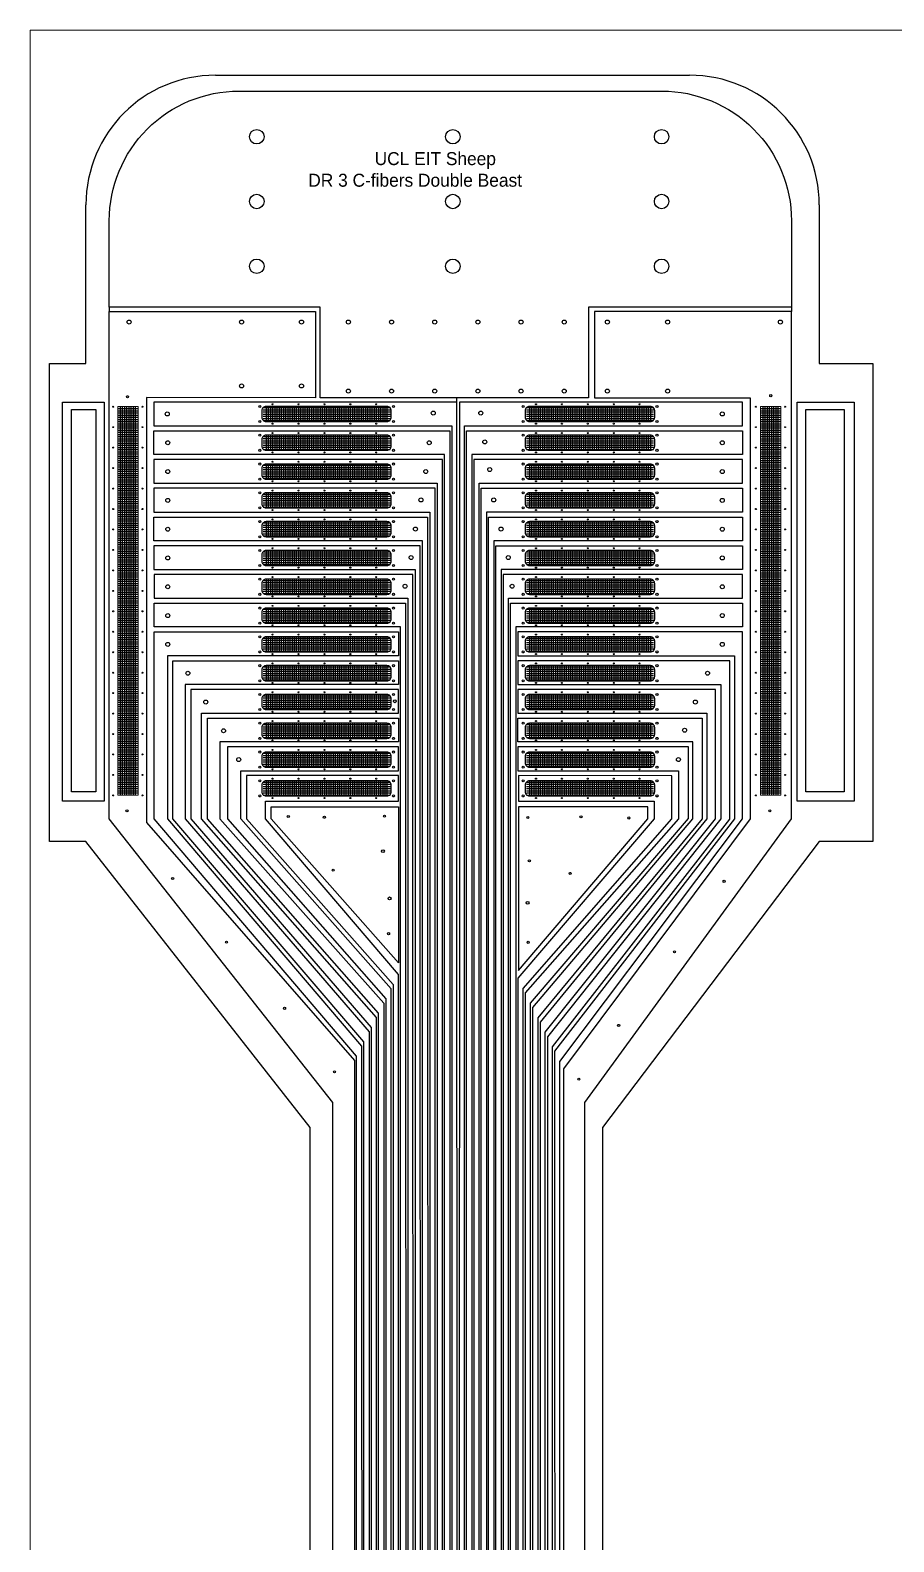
# Model space of a CAD drawing. Header units: millimetres. Extents: x 43.4 to 83.4, y 94.1 to 164.1.
# Drawn here: x 43.42 to 63.42, y 129.07 to 164.07 of the extents above; entities that cross this region are included whole.
import ezdxf

# ---------------------------------------------------------------- set-up
doc = ezdxf.new("R2010")
doc.units = ezdxf.units.MM
for name, color, linetype in [('Foil', 5, 'Continuous'), ('Opening', 1, 'Continuous'), ('Outline', 3, 'Continuous'), ('Pattern', 40, 'Continuous')]:
    doc.layers.add(name, color=color, linetype=linetype)

# ---------------------------------------------------------------- blocks, each defined once
blk = doc.blocks.new('*U27')
at = {"layer": 'Pattern'}
blk.add_line((0, 0.175), (0, -0.175), dxfattribs=at)
blk = doc.blocks.new('*U29')
at = {"layer": 'Pattern', "color": 0, "linetype": 'ByBlock', "lineweight": -2, "transparency": 16777216}
for p in [(0, 0), (0.05, 0), (0.1, 0), (0.15, 0), (0.2, 0), (0.25, 0), (0.3, 0), (0.35, 0), (0.4, 0), (0.45, 0), (0.5, 0), (0.55, 0), (0.6, 0), (0.65, 0), (0.7, 0), (0.75, 0), (0.8, 0), (0.85, 0), (0.9, 0), (0.95, 0), (1, 0), (1.05, 0), (1.1, 0), (1.15, 0), (1.2, 0), (1.25, 0), (1.3, 0), (1.35, 0), (1.4, 0), (1.45, 0), (1.5, 0), (1.55, 0), (1.6, 0), (1.65, 0), (1.7, 0), (1.75, 0), (1.8, 0), (1.85, 0), (1.9, 0), (1.95, 0), (2, 0), (2.05, 0), (2.1, 0), (2.15, 0), (2.2, 0), (2.25, 0), (2.3, 0), (2.35, 0), (2.4, 0), (2.45, 0), (2.5, 0), (2.55, 0), (2.6, 0), (2.65, 0), (2.7, 0), (2.75, 0), (2.8, 0)]:
    blk.add_blockref('*U27', p, dxfattribs=at)
blk = doc.blocks.new('*U30')
at = {"layer": 'Pattern'}
blk.add_line((-1.471, 0), (1.471, 0), dxfattribs=at)
blk = doc.blocks.new('*U31')
at = {"layer": 'Pattern', "color": 0, "linetype": 'ByBlock', "lineweight": -2, "transparency": 16777216}
for p in [(0, 0), (0, -0.05), (0, -0.1), (0, -0.15), (0, -0.2), (0, -0.25), (0, -0.3)]:
    blk.add_blockref('*U30', p, dxfattribs=at)
blk = doc.blocks.new('*U25')
at = {"layer": 'Pattern'}
for name, p in [('*U31', (0, 0.146)), ('*U29', (-1.4, 0))]:
    blk.add_blockref(name, p, dxfattribs=at)
blk = doc.blocks.new('*U26')
at = {"layer": 'Pattern', "color": 0, "linetype": 'ByBlock', "lineweight": -2, "transparency": 16777216}
for p in [(0, 0), (6.1, 0), (0, -0.667), (6.1, -0.667), (0, -1.334), (6.1, -1.334), (0, -2.001), (6.1, -2.001), (0, -2.668), (6.1, -2.668), (0, -3.335), (6.1, -3.335), (0, -4.002), (6.1, -4.002), (0, -4.669), (6.1, -4.669), (0, -5.336), (6.1, -5.336), (0, -6.003), (6.1, -6.003), (0, -6.67), (6.1, -6.67), (0, -7.337), (6.1, -7.337), (0, -8.004), (6.1, -8.004), (0, -8.671), (6.1, -8.671)]:
    blk.add_blockref('*U25', p, dxfattribs=at)

msp = doc.modelspace()

# ---------------------------------------------------------------- linework, layer by layer
at = {"layer": 'Foil'}
for p, q in [((45.254, 157.662), (45.254, 157.562)), ((61.054, 157.662), (61.054, 157.562)), ((53.306, 155.462), (53.307, 155.562)), ((61.182, 155.461), (62.508, 155.461)), ((61.182, 146.218), (61.182, 155.461)), ((62.508, 155.461), (62.508, 146.218)), ((61.384, 155.29), (62.278, 155.29)), ((61.384, 146.436), (61.384, 155.29)), ((62.278, 155.29), (62.278, 146.436)), ((62.278, 146.436), (61.384, 146.436)), ((49, 145.812), (49, 146.092)), ((49, 146.092), (51.95, 146.092)), ((51.95, 146.092), (51.95, 142.476)), ((54.728, 146.092), (54.728, 142.301)), ((57.726, 146.092), (54.728, 146.092)), ((57.726, 145.812), (57.726, 146.092)), ((62.508, 146.218), (61.182, 146.218)), ((51.95, 142.476), (49, 145.812)), ((54.728, 142.301), (57.726, 145.812))]:
    msp.add_line(p, q, dxfattribs=at)
at = {"layer": 'Foil', "linetype": 'Continuous', "lineweight": 0}
msp.add_lwpolyline([(43.423, 94.072), (43.423, 164.072), (83.423, 164.072), (83.423, 94.072)], close=True, dxfattribs=at)
at = {"layer": 'Foil'}
msp.add_lwpolyline([(61.054, 159.662), (61.054, 157.662), (56.355, 157.662), (56.355, 155.562), (50.139, 155.562), (50.139, 157.662), (45.254, 157.662), (45.254, 159.662, -0.414214), (48.254, 162.662), (58.054, 162.662, -0.414214)], format="xyb", close=True, dxfattribs=at)
for points in [[(48.37, 107.749), (48.34, 107.75), (47.275, 107.75), (47.275, 111.677), (50.43, 120.919), (50.43, 139.24), (45.254, 145.812), (45.254, 157.562), (50.028, 157.562), (50.028, 155.562), (46.113, 155.569), (46.113, 145.726), (50.93, 140.218), (50.93, 120.919), (48.34, 111.677), (48.34, 107.75)], [(56.271, 120.919), (56.271, 139.24), (61.054, 145.812), (61.054, 157.562), (56.491, 157.562), (56.491, 155.562), (60.096, 155.562), (60.096, 145.812), (55.775, 140.02), (55.775, 120.919)], [(53.31, 120.919), (53.306, 155.462), (46.283, 155.462), (46.283, 154.912), (53.19, 154.912), (53.19, 120.919)], [(53.712, 107.75), (54.69, 107.75), (54.69, 111.677), (53.48, 118.919), (53.48, 120.919), (53.478, 154.912), (59.92, 154.912), (59.92, 155.462), (53.369, 155.462), (53.36, 120.919), (53.36, 118.919), (53.712, 111.677), (53.713, 95.75), (54.95, 95.75), (54.95, 111.677), (53.82, 118.919), (53.82, 120.919), (53.818, 153.581), (59.92, 153.581), (59.92, 154.131), (53.7, 154.131), (53.7, 120.919)], [(52.442, 105.712), (53.45, 105.712), (53.45, 111.677), (53.02, 118.919), (53.02, 120.919), (53.02, 154.246), (46.283, 154.246), (46.283, 154.796), (53.14, 154.796), (53.14, 120.919), (53.14, 118.919), (53.55, 111.677), (53.55, 101.75), (52.442, 101.75)], [(53.712, 105.712), (54.72, 105.712), (54.72, 111.677), (53.53, 118.919), (53.53, 120.919), (53.53, 154.796), (59.92, 154.796), (59.92, 154.246), (53.648, 154.246), (53.65, 120.919), (53.65, 118.919), (54.82, 111.677), (54.82, 101.75), (53.712, 101.75)], [(52.97, 120.919), (52.968, 154.131), (46.283, 154.131), (46.283, 153.581), (52.85, 153.581), (52.85, 120.919)], [(52.8, 120.919), (52.798, 153.465), (46.283, 153.465), (46.283, 152.915), (52.68, 152.915), (52.68, 120.919)], [(54.982, 99.712), (56.12, 99.712), (56.12, 111.677), (54.21, 118.919), (54.21, 152.135), (59.92, 152.135), (59.92, 151.585), (54.33, 151.585), (54.33, 118.919), (56.22, 111.677), (56.22, 95.75), (54.983, 95.75), (54.982, 111.677), (53.87, 118.919), (53.87, 153.465), (59.92, 153.465), (59.92, 152.915), (53.988, 152.915), (53.99, 120.919), (53.99, 118.919), (55.96, 111.677), (55.96, 107.75), (54.982, 107.75)], [(51.172, 105.712), (52.18, 105.712), (52.18, 111.677), (52.51, 118.919), (52.51, 120.919), (52.51, 152.25), (46.283, 152.25), (46.283, 152.8), (52.628, 152.8), (52.63, 120.919), (52.63, 118.919), (52.28, 111.677), (52.28, 101.75), (51.172, 101.75)], [(54.982, 105.712), (55.99, 105.712), (55.99, 111.677), (54.04, 118.919), (54.04, 152.8), (59.92, 152.8), (59.92, 152.25), (54.158, 152.25), (54.16, 120.919), (54.16, 118.919), (56.09, 111.677), (56.09, 101.75), (54.982, 101.75)], [(52.46, 120.919), (52.458, 152.135), (46.283, 152.135), (46.283, 151.585), (52.34, 151.585), (52.34, 120.919)], [(52.29, 120.919), (52.288, 151.469), (46.295, 151.469), (46.295, 150.919), (52.17, 150.919), (52.17, 118.919)], [(54.5, 120.919), (54.498, 150.919), (59.92, 150.919), (59.92, 151.469), (54.38, 151.469), (54.38, 118.919)], [(49.902, 105.712), (50.91, 105.712), (50.91, 111.677), (52, 118.919), (52, 150.254), (46.295, 150.254), (46.295, 150.804), (52.118, 150.804), (52.12, 120.919), (52.12, 118.919), (51.01, 111.677), (51.01, 101.75), (49.902, 101.75)], [(56.252, 105.712), (57.26, 105.712), (57.26, 111.677), (54.55, 118.919), (54.55, 150.804), (59.92, 150.804), (59.92, 150.254), (54.67, 150.254), (54.67, 118.919), (57.36, 111.677), (57.36, 101.75), (56.252, 101.75)], [(47.275, 101.75), (47.275, 105.712), (48.37, 105.712), (48.37, 111.677), (50.98, 120.919), (50.98, 140.315), (46.295, 145.812), (46.295, 150.139), (51.95, 150.139), (51.95, 149.589), (46.6, 149.589), (46.6, 145.812), (51.098, 140.547), (51.1, 120.919), (51.1, 120.519), (48.47, 111.677), (48.47, 101.75), (47.275, 101.75)], [(58.792, 101.75), (59.9, 101.75), (59.9, 111.677), (55.69, 120.919), (55.687, 140.196), (59.92, 145.812), (59.92, 150.139), (54.72, 150.139), (54.72, 149.589), (59.738, 149.589), (59.738, 145.812), (55.567, 140.434), (55.57, 120.919), (55.57, 120.519), (59.8, 111.677), (59.8, 105.712), (58.792, 105.712)], [(55.52, 120.919), (55.519, 140.53), (59.63, 145.807), (59.63, 149.468), (54.72, 149.473), (54.72, 148.923), (59.415, 148.923), (59.415, 145.812), (55.4, 140.766), (55.4, 120.919)], [(51.44, 119.719), (51.44, 141.213), (47.393, 145.812), (47.393, 148.258), (51.95, 148.258), (51.95, 148.808), (47.146, 148.808), (47.146, 145.812), (51.32, 140.979), (51.32, 120.119)], [(55.35, 120.919), (55.348, 140.869), (59.291, 145.812), (59.291, 148.808), (54.72, 148.808), (54.72, 148.258), (59.092, 148.258), (59.092, 145.812), (55.23, 141.105), (55.23, 120.919)], [(48.632, 105.712), (49.64, 105.712), (49.64, 111.677), (51.49, 119.719), (51.49, 141.311), (47.527, 145.812), (47.527, 148.142), (51.95, 148.142), (51.95, 147.592), (47.815, 147.592), (47.815, 145.812), (51.61, 141.545), (51.61, 119.319), (49.74, 111.677), (49.74, 101.75), (48.632, 101.75)], [(57.522, 105.712), (58.53, 105.712), (58.53, 111.677), (55.06, 119.319), (55.06, 120.919), (55.06, 141.442), (58.769, 145.812), (58.769, 147.592), (54.72, 147.592), (54.72, 148.142), (58.984, 148.142), (58.984, 145.812), (55.179, 141.206), (55.18, 120.919), (55.18, 119.719), (58.63, 111.677), (58.63, 101.75), (57.522, 101.75)], [(51.78, 119.119), (51.78, 141.877), (48.299, 145.813), (48.299, 146.927), (51.95, 146.927), (51.95, 147.477), (47.99, 147.477), (47.99, 145.811), (51.66, 141.643), (51.66, 119.319)], [(55.01, 120.919), (55.009, 141.544), (58.67, 145.817), (58.67, 147.482), (54.72, 147.477), (54.72, 146.927), (58.438, 146.927), (58.438, 145.812), (54.888, 141.784), (54.89, 120.919)], [(51.95, 118.919), (51.95, 142.209), (48.87, 145.812), (48.87, 146.218), (51.95, 146.218), (51.95, 146.812), (48.432, 146.812), (48.433, 145.813), (51.83, 141.975), (51.83, 119.119)], [(54.84, 120.919), (54.838, 141.883), (58.281, 145.81), (58.281, 146.81), (54.728, 146.812), (54.728, 146.218), (57.875, 146.218), (57.875, 145.812), (54.72, 142.119), (54.72, 118.919)]]:
    msp.add_lwpolyline(points, dxfattribs=at)
for points in [[(44.172, 155.462), (45.135, 155.462), (45.135, 146.218), (44.172, 146.218)], [(44.382, 155.29), (44.945, 155.29), (44.945, 146.436), (44.382, 146.436)], [(48.5, 99.712), (48.5, 111.677), (51.15, 120.519), (51.15, 140.647), (46.724, 145.812), (46.724, 149.473), (51.95, 149.473), (51.95, 148.923), (47.012, 148.923), (47.012, 145.812), (51.27, 140.881), (51.27, 120.119), (48.6, 111.677), (48.6, 95.75), (47.275, 95.75), (47.275, 99.712)]]:
    msp.add_lwpolyline(points, close=True, dxfattribs=at)
for centre, radius in [((48.67, 161.607), 0.168), ((53.211, 161.607), 0.168), ((58.047, 161.607), 0.168), ((48.67, 160.107), 0.168), ((53.211, 160.107), 0.168), ((58.047, 160.107), 0.168), ((48.67, 158.607), 0.168), ((53.211, 158.607), 0.168), ((58.047, 158.607), 0.168), ((45.714, 157.316), 0.0463), ((48.318, 157.316), 0.0463), ((49.706, 157.316), 0.0463), ((50.791, 157.316), 0.0463), ((51.791, 157.316), 0.0463), ((52.791, 157.316), 0.0463), ((53.791, 157.316), 0.0463), ((54.791, 157.316), 0.0463), ((55.791, 157.316), 0.0463), ((56.791, 157.316), 0.0463), ((58.185, 157.316), 0.0463), ((60.797, 157.316), 0.0463), ((48.318, 155.835), 0.0463), ((49.706, 155.835), 0.0463), ((50.791, 155.716), 0.0463), ((51.791, 155.716), 0.0463), ((52.791, 155.716), 0.0463), ((53.791, 155.716), 0.0463), ((54.791, 155.716), 0.0463), ((55.791, 155.716), 0.0463), ((56.791, 155.716), 0.0463), ((58.185, 155.716), 0.0463), ((45.676, 155.586), 0.0239), ((49.037, 155.412), 0.0114), ((49.637, 155.412), 0.0114), ((50.237, 155.412), 0.0114), ((50.837, 155.412), 0.0114), ((51.437, 155.412), 0.0114), ((55.137, 155.412), 0.0114), ((55.737, 155.412), 0.0114), ((56.337, 155.412), 0.0114), ((56.937, 155.412), 0.0114), ((57.537, 155.412), 0.0114), ((60.573, 155.61), 0.0239), ((45.346, 155.354), 0.0114), ((46.022, 155.354), 0.0114), ((46.598, 155.187), 0.0463), ((48.739, 155.362), 0.0239), ((51.839, 155.362), 0.0239), ((52.758, 155.207), 0.0463), ((53.858, 155.207), 0.0463), ((54.839, 155.362), 0.0239), ((57.939, 155.362), 0.0239), ((59.452, 155.187), 0.0463), ((60.23, 155.354), 0.0114), ((60.906, 155.354), 0.0114), ((45.346, 154.881), 0.0114), ((46.022, 154.881), 0.0114), ((48.739, 155.012), 0.0239), ((48.739, 154.695), 0.0239), ((49.037, 154.962), 0.0114), ((49.037, 154.745), 0.0114), ((49.637, 154.962), 0.0114), ((49.637, 154.745), 0.0114), ((50.237, 154.962), 0.0114), ((50.237, 154.745), 0.0114), ((50.837, 154.962), 0.0114), ((50.837, 154.745), 0.0114), ((51.437, 154.962), 0.0114), ((51.437, 154.745), 0.0114), ((51.839, 155.012), 0.0239), ((51.839, 154.695), 0.0239), ((54.839, 155.012), 0.0239), ((54.839, 154.695), 0.0239), ((55.137, 154.962), 0.0114), ((55.137, 154.745), 0.0114), ((55.737, 154.962), 0.0114), ((55.737, 154.745), 0.0114), ((56.337, 154.962), 0.0114), ((56.337, 154.745), 0.0114), ((56.937, 154.962), 0.0114), ((56.937, 154.745), 0.0114), ((57.537, 154.962), 0.0114), ((57.537, 154.745), 0.0114), ((57.939, 155.012), 0.0239), ((57.939, 154.695), 0.0239), ((60.23, 154.881), 0.0114), ((60.906, 154.881), 0.0114), ((45.346, 154.407), 0.0114), ((46.022, 154.407), 0.0114), ((46.609, 154.52), 0.0463), ((48.739, 154.345), 0.0239), ((51.839, 154.345), 0.0239), ((52.664, 154.52), 0.0463), ((53.951, 154.54), 0.0463), ((54.839, 154.345), 0.0239), ((57.939, 154.345), 0.0239), ((59.452, 154.52), 0.0463), ((60.23, 154.407), 0.0114), ((60.906, 154.407), 0.0114), ((48.739, 154.028), 0.0239), ((49.037, 154.295), 0.0114), ((49.037, 154.079), 0.0114), ((49.637, 154.295), 0.0114), ((49.637, 154.079), 0.0114), ((50.237, 154.295), 0.0114), ((50.237, 154.079), 0.0114), ((50.837, 154.295), 0.0114), ((50.837, 154.079), 0.0114), ((51.437, 154.295), 0.0114), ((51.437, 154.079), 0.0114), ((51.839, 154.028), 0.0239), ((54.839, 154.028), 0.0239), ((55.137, 154.295), 0.0114), ((55.137, 154.079), 0.0114), ((55.737, 154.295), 0.0114), ((55.737, 154.079), 0.0114), ((56.337, 154.295), 0.0114), ((56.337, 154.079), 0.0114), ((56.937, 154.295), 0.0114), ((56.937, 154.079), 0.0114), ((57.537, 154.295), 0.0114), ((57.537, 154.079), 0.0114), ((57.939, 154.028), 0.0239), ((45.346, 153.933), 0.0114), ((46.022, 153.933), 0.0114), ((46.609, 153.853), 0.0463), ((48.739, 153.678), 0.0239), ((51.839, 153.678), 0.0239), ((52.584, 153.854), 0.0463), ((54.064, 153.9), 0.0463), ((54.839, 153.678), 0.0239), ((57.939, 153.678), 0.0239), ((59.452, 153.853), 0.0463), ((60.23, 153.933), 0.0114), ((60.906, 153.933), 0.0114), ((45.346, 153.459), 0.0114), ((46.022, 153.459), 0.0114), ((48.739, 153.361), 0.0239), ((49.037, 153.629), 0.0114), ((49.037, 153.412), 0.0114), ((49.637, 153.629), 0.0114), ((49.637, 153.412), 0.0114), ((50.237, 153.629), 0.0114), ((50.237, 153.412), 0.0114), ((50.837, 153.629), 0.0114), ((50.837, 153.412), 0.0114), ((51.437, 153.629), 0.0114), ((51.437, 153.412), 0.0114), ((51.839, 153.361), 0.0239), ((54.839, 153.361), 0.0239), ((55.137, 153.629), 0.0114), ((55.137, 153.412), 0.0114), ((55.737, 153.629), 0.0114), ((55.737, 153.412), 0.0114), ((56.337, 153.629), 0.0114), ((56.337, 153.412), 0.0114), ((56.937, 153.629), 0.0114), ((56.937, 153.412), 0.0114), ((57.537, 153.629), 0.0114), ((57.537, 153.412), 0.0114), ((57.939, 153.361), 0.0239), ((60.23, 153.459), 0.0114), ((60.906, 153.459), 0.0114), ((45.346, 152.986), 0.0114), ((46.022, 152.986), 0.0114), ((46.609, 153.186), 0.0463), ((48.739, 153.011), 0.0239), ((49.037, 152.962), 0.0114), ((49.637, 152.962), 0.0114), ((50.237, 152.962), 0.0114), ((50.837, 152.962), 0.0114), ((51.437, 152.962), 0.0114), ((51.839, 153.011), 0.0239), ((52.473, 153.195), 0.0463), ((54.157, 153.195), 0.0463), ((54.839, 153.011), 0.0239), ((55.137, 152.962), 0.0114), ((55.737, 152.962), 0.0114), ((56.337, 152.962), 0.0114), ((56.937, 152.962), 0.0114), ((57.537, 152.962), 0.0114), ((57.939, 153.011), 0.0239), ((59.452, 153.186), 0.0463), ((60.23, 152.986), 0.0114), ((60.906, 152.986), 0.0114), ((48.739, 152.694), 0.0239), ((49.037, 152.745), 0.0114), ((49.637, 152.745), 0.0114), ((50.237, 152.745), 0.0114), ((50.837, 152.745), 0.0114), ((51.437, 152.745), 0.0114), ((51.839, 152.694), 0.0239), ((54.839, 152.694), 0.0239), ((55.137, 152.745), 0.0114), ((55.737, 152.745), 0.0114), ((56.337, 152.745), 0.0114), ((56.937, 152.745), 0.0114), ((57.537, 152.745), 0.0114), ((57.939, 152.694), 0.0239), ((45.346, 152.512), 0.0114), ((46.022, 152.512), 0.0114), ((46.609, 152.519), 0.0463), ((48.739, 152.344), 0.0239), ((49.037, 152.295), 0.0114), ((49.637, 152.295), 0.0114), ((50.237, 152.295), 0.0114), ((50.837, 152.295), 0.0114), ((51.437, 152.295), 0.0114), ((51.839, 152.344), 0.0239), ((52.346, 152.523), 0.0463), ((54.327, 152.523), 0.0463), ((54.839, 152.344), 0.0239), ((55.137, 152.295), 0.0114), ((55.737, 152.295), 0.0114), ((56.337, 152.295), 0.0114), ((56.937, 152.295), 0.0114), ((57.537, 152.295), 0.0114), ((57.939, 152.344), 0.0239), ((59.452, 152.519), 0.0463), ((60.23, 152.512), 0.0114), ((60.906, 152.512), 0.0114), ((45.346, 152.038), 0.0114), ((46.022, 152.038), 0.0114), ((48.739, 152.027), 0.0239), ((49.037, 152.078), 0.0114), ((49.637, 152.078), 0.0114), ((50.237, 152.078), 0.0114), ((50.837, 152.078), 0.0114), ((51.437, 152.078), 0.0114), ((51.839, 152.027), 0.0239), ((52.244, 151.863), 0.0463), ((54.496, 151.863), 0.0463), ((54.839, 152.027), 0.0239), ((55.137, 152.078), 0.0114), ((55.737, 152.078), 0.0114), ((56.337, 152.078), 0.0114), ((56.937, 152.078), 0.0114), ((57.537, 152.078), 0.0114), ((57.939, 152.027), 0.0239), ((60.23, 152.038), 0.0114), ((60.906, 152.038), 0.0114), ((45.346, 151.565), 0.0114), ((46.022, 151.565), 0.0114), ((46.609, 151.852), 0.0463), ((48.739, 151.677), 0.0239), ((49.037, 151.628), 0.0114), ((49.637, 151.628), 0.0114), ((50.237, 151.628), 0.0114), ((50.837, 151.628), 0.0114), ((51.437, 151.628), 0.0114), ((51.839, 151.677), 0.0239), ((54.839, 151.677), 0.0239), ((55.137, 151.628), 0.0114), ((55.737, 151.628), 0.0114), ((56.337, 151.628), 0.0114), ((56.937, 151.628), 0.0114), ((57.537, 151.628), 0.0114), ((57.939, 151.677), 0.0239), ((59.452, 151.852), 0.0463), ((60.23, 151.565), 0.0114), ((60.906, 151.565), 0.0114), ((46.609, 151.185), 0.0463), ((48.739, 151.36), 0.0239), ((49.037, 151.411), 0.0114), ((49.637, 151.411), 0.0114), ((50.237, 151.411), 0.0114), ((50.837, 151.411), 0.0114), ((51.437, 151.411), 0.0114), ((51.839, 151.36), 0.0239), ((52.104, 151.199), 0.0463), ((54.584, 151.199), 0.0463), ((54.839, 151.36), 0.0239), ((55.137, 151.411), 0.0114), ((55.737, 151.411), 0.0114), ((56.337, 151.411), 0.0114), ((56.937, 151.411), 0.0114), ((57.537, 151.411), 0.0114), ((57.939, 151.36), 0.0239), ((59.452, 151.185), 0.0463), ((45.346, 151.091), 0.0114), ((46.022, 151.091), 0.0114), ((48.739, 151.01), 0.0239), ((49.037, 150.961), 0.0114), ((49.637, 150.961), 0.0114), ((50.237, 150.961), 0.0114), ((50.837, 150.961), 0.0114), ((51.437, 150.961), 0.0114), ((51.839, 151.01), 0.0239), ((54.839, 151.01), 0.0239), ((55.137, 150.961), 0.0114), ((55.737, 150.961), 0.0114), ((56.337, 150.961), 0.0114), ((56.937, 150.961), 0.0114), ((57.537, 150.961), 0.0114), ((57.939, 151.01), 0.0239), ((60.23, 151.091), 0.0114), ((60.906, 151.091), 0.0114), ((45.346, 150.617), 0.0114), ((46.022, 150.617), 0.0114), ((46.609, 150.518), 0.0463), ((48.739, 150.693), 0.0239), ((49.037, 150.744), 0.0114), ((49.637, 150.744), 0.0114), ((50.237, 150.744), 0.0114), ((50.837, 150.744), 0.0114), ((51.437, 150.744), 0.0114), ((51.839, 150.693), 0.0239), ((54.839, 150.693), 0.0239), ((55.137, 150.744), 0.0114), ((55.737, 150.744), 0.0114), ((56.337, 150.744), 0.0114), ((56.937, 150.744), 0.0114), ((57.537, 150.744), 0.0114), ((57.939, 150.693), 0.0239), ((59.452, 150.52), 0.0463), ((60.23, 150.617), 0.0114), ((60.906, 150.617), 0.0114), ((45.346, 150.144), 0.0114), ((46.022, 150.144), 0.0114), ((48.739, 150.343), 0.0239), ((49.037, 150.294), 0.0114), ((49.637, 150.294), 0.0114), ((50.237, 150.294), 0.0114), ((50.837, 150.294), 0.0114), ((51.437, 150.294), 0.0114), ((51.839, 150.343), 0.0239), ((54.839, 150.343), 0.0239), ((55.137, 150.294), 0.0114), ((55.737, 150.294), 0.0114), ((56.337, 150.294), 0.0114), ((56.937, 150.294), 0.0114), ((57.537, 150.294), 0.0114), ((57.939, 150.343), 0.0239), ((60.23, 150.144), 0.0114), ((60.906, 150.144), 0.0114), ((46.609, 149.851), 0.0463), ((48.739, 150.026), 0.0239), ((49.037, 150.077), 0.0114), ((49.637, 150.077), 0.0114), ((50.237, 150.077), 0.0114), ((50.837, 150.077), 0.0114), ((51.437, 150.077), 0.0114), ((51.839, 150.026), 0.0239), ((54.839, 150.026), 0.0239), ((55.137, 150.077), 0.0114), ((55.737, 150.077), 0.0114), ((56.337, 150.077), 0.0114), ((56.937, 150.077), 0.0114), ((57.537, 150.077), 0.0114), ((57.939, 150.026), 0.0239), ((59.452, 149.851), 0.0463), ((45.346, 149.67), 0.0114), ((46.022, 149.67), 0.0114), ((48.739, 149.676), 0.0239), ((49.037, 149.627), 0.0114), ((49.637, 149.627), 0.0114), ((50.237, 149.627), 0.0114), ((50.837, 149.627), 0.0114), ((51.437, 149.627), 0.0114), ((51.839, 149.676), 0.0239), ((54.839, 149.676), 0.0239), ((55.137, 149.627), 0.0114), ((55.737, 149.627), 0.0114), ((56.337, 149.627), 0.0114), ((56.937, 149.627), 0.0114), ((57.537, 149.627), 0.0114), ((57.939, 149.676), 0.0239), ((60.23, 149.67), 0.0114), ((60.906, 149.67), 0.0114), ((45.346, 149.196), 0.0114), ((46.022, 149.196), 0.0114), ((47.074, 149.184), 0.0463), ((48.739, 149.359), 0.0239), ((49.037, 149.41), 0.0114), ((49.637, 149.41), 0.0114), ((50.237, 149.41), 0.0114), ((50.837, 149.41), 0.0114), ((51.437, 149.41), 0.0114), ((51.839, 149.359), 0.0239), ((54.839, 149.359), 0.0239), ((55.137, 149.41), 0.0114), ((55.737, 149.41), 0.0114), ((56.337, 149.41), 0.0114), ((56.937, 149.41), 0.0114), ((57.537, 149.41), 0.0114), ((57.939, 149.359), 0.0239), ((59.11, 149.184), 0.0463), ((60.23, 149.196), 0.0114), ((60.906, 149.196), 0.0114), ((48.739, 149.009), 0.0239), ((49.037, 148.96), 0.0114), ((49.037, 148.743), 0.0114), ((49.637, 148.96), 0.0114), ((49.637, 148.743), 0.0114), ((50.237, 148.96), 0.0114), ((50.237, 148.743), 0.0114), ((50.837, 148.96), 0.0114), ((50.837, 148.743), 0.0114), ((51.437, 148.96), 0.0114), ((51.437, 148.743), 0.0114), ((51.839, 149.009), 0.0239), ((54.839, 149.009), 0.0239), ((55.137, 148.96), 0.0114), ((55.137, 148.743), 0.0114), ((55.737, 148.96), 0.0114), ((55.737, 148.743), 0.0114), ((56.337, 148.96), 0.0114), ((56.337, 148.743), 0.0114), ((56.937, 148.96), 0.0114), ((56.937, 148.743), 0.0114), ((57.537, 148.96), 0.0114), ((57.537, 148.743), 0.0114), ((57.939, 149.009), 0.0239), ((45.346, 148.723), 0.0114), ((46.022, 148.723), 0.0114), ((47.489, 148.517), 0.0463), ((48.739, 148.692), 0.0239), ((51.839, 148.692), 0.0239), ((51.866, 148.533), 0.0331), ((54.839, 148.692), 0.0239), ((57.939, 148.692), 0.0239), ((58.828, 148.517), 0.0463), ((60.23, 148.723), 0.0114), ((60.906, 148.723), 0.0114), ((45.346, 148.249), 0.0114), ((46.022, 148.249), 0.0114), ((48.739, 148.342), 0.0239), ((49.037, 148.293), 0.0114), ((49.037, 148.076), 0.0114), ((49.637, 148.293), 0.0114), ((49.637, 148.076), 0.0114), ((50.237, 148.293), 0.0114), ((50.237, 148.076), 0.0114), ((50.837, 148.293), 0.0114), ((50.837, 148.076), 0.0114), ((51.437, 148.293), 0.0114), ((51.437, 148.076), 0.0114), ((51.839, 148.342), 0.0239), ((54.839, 148.342), 0.0239), ((55.137, 148.293), 0.0114), ((55.137, 148.076), 0.0114), ((55.737, 148.293), 0.0114), ((55.737, 148.076), 0.0114), ((56.337, 148.293), 0.0114), ((56.337, 148.076), 0.0114), ((56.937, 148.293), 0.0114), ((56.937, 148.076), 0.0114), ((57.537, 148.293), 0.0114), ((57.537, 148.076), 0.0114), ((57.939, 148.342), 0.0239), ((60.23, 148.249), 0.0114), ((60.906, 148.249), 0.0114), ((45.346, 147.775), 0.0114), ((46.022, 147.775), 0.0114), ((47.9, 147.85), 0.0463), ((48.739, 148.025), 0.0239), ((51.839, 148.025), 0.0239), ((54.839, 148.025), 0.0239), ((57.939, 148.025), 0.0239), ((58.579, 147.864), 0.0463), ((60.23, 147.775), 0.0114), ((60.906, 147.775), 0.0114), ((48.739, 147.675), 0.0239), ((48.739, 147.359), 0.0239), ((49.037, 147.626), 0.0114), ((49.037, 147.409), 0.0114), ((49.637, 147.626), 0.0114), ((49.637, 147.409), 0.0114), ((50.237, 147.626), 0.0114), ((50.237, 147.409), 0.0114), ((50.837, 147.626), 0.0114), ((50.837, 147.409), 0.0114), ((51.437, 147.626), 0.0114), ((51.437, 147.409), 0.0114), ((51.839, 147.675), 0.0239), ((51.839, 147.359), 0.0239), ((54.839, 147.675), 0.0239), ((54.839, 147.359), 0.0239), ((55.137, 147.626), 0.0114), ((55.137, 147.409), 0.0114), ((55.737, 147.626), 0.0114), ((55.737, 147.409), 0.0114), ((56.337, 147.626), 0.0114), ((56.337, 147.409), 0.0114), ((56.937, 147.626), 0.0114), ((56.937, 147.409), 0.0114), ((57.537, 147.626), 0.0114), ((57.537, 147.409), 0.0114), ((57.939, 147.675), 0.0239), ((57.939, 147.359), 0.0239), ((45.346, 147.302), 0.0114), ((46.022, 147.302), 0.0114), ((48.251, 147.184), 0.0463), ((48.739, 147.009), 0.0239), ((51.839, 147.009), 0.0239), ((54.839, 147.009), 0.0239), ((57.939, 147.009), 0.0239), ((58.436, 147.184), 0.0463), ((60.23, 147.302), 0.0114), ((60.906, 147.302), 0.0114), ((45.346, 146.828), 0.0114), ((46.022, 146.828), 0.0114), ((48.739, 146.692), 0.0239), ((49.037, 146.959), 0.0114), ((49.037, 146.742), 0.0114), ((49.637, 146.959), 0.0114), ((49.637, 146.742), 0.0114), ((50.237, 146.959), 0.0114), ((50.237, 146.742), 0.0114), ((50.837, 146.959), 0.0114), ((50.837, 146.742), 0.0114), ((51.437, 146.959), 0.0114), ((51.437, 146.742), 0.0114), ((51.839, 146.692), 0.0239), ((54.839, 146.692), 0.0239), ((55.137, 146.959), 0.0114), ((55.137, 146.742), 0.0114), ((55.737, 146.959), 0.0114), ((55.737, 146.742), 0.0114), ((56.337, 146.959), 0.0114), ((56.337, 146.742), 0.0114), ((56.937, 146.959), 0.0114), ((56.937, 146.742), 0.0114), ((57.537, 146.959), 0.0114), ((57.537, 146.742), 0.0114), ((57.939, 146.692), 0.0239), ((60.23, 146.828), 0.0114), ((60.906, 146.828), 0.0114), ((45.346, 146.354), 0.0114), ((46.022, 146.354), 0.0114), ((48.739, 146.342), 0.0239), ((49.037, 146.292), 0.0114), ((49.637, 146.292), 0.0114), ((50.237, 146.292), 0.0114), ((50.837, 146.292), 0.0114), ((51.437, 146.292), 0.0114), ((51.839, 146.342), 0.0239), ((54.839, 146.342), 0.0239), ((55.137, 146.292), 0.0114), ((55.737, 146.292), 0.0114), ((56.337, 146.292), 0.0114), ((56.937, 146.292), 0.0114), ((57.537, 146.292), 0.0114), ((57.939, 146.342), 0.0239), ((60.23, 146.354), 0.0114), ((60.906, 146.354), 0.0114), ((45.664, 145.995), 0.0239), ((60.551, 145.995), 0.0239), ((49.401, 145.864), 0.0239), ((50.235, 145.848), 0.0239), ((51.627, 145.872), 0.0239), ((54.947, 145.841), 0.0239), ((56.179, 145.857), 0.0239), ((57.286, 145.832), 0.0239), ((51.593, 145.063), 0.0331), ((50.44, 144.622), 0.0239), ((54.983, 144.839), 0.0239), ((55.927, 144.549), 0.0239), ((46.722, 144.432), 0.0239), ((59.492, 144.365), 0.0239), ((51.746, 143.969), 0.0331), ((54.942, 143.867), 0.0331), ((51.724, 143.153), 0.0239), ((47.97, 142.955), 0.0239), ((54.958, 142.952), 0.0239), ((58.346, 142.734), 0.0239), ((49.315, 141.424), 0.0239), ((57.051, 141.029), 0.0239), ((50.471, 139.952), 0.0239), ((56.13, 139.784), 0.0239)]:
    msp.add_circle(centre, radius, dxfattribs=at)
at = {"layer": 'Opening', "linetype": 'Continuous', "lineweight": 0}
for p, q in [((45.456, 146.362), (45.456, 155.362)), ((45.456, 155.362), (45.922, 155.362)), ((45.922, 155.362), (45.922, 146.362)), ((60.34, 146.362), (60.34, 155.362)), ((60.34, 155.362), (60.806, 155.362)), ((60.806, 155.362), (60.806, 146.362)), ((45.922, 146.362), (45.456, 146.362)), ((60.806, 146.362), (60.34, 146.362))]:
    msp.add_line(p, q, dxfattribs=at)
msp.add_lwpolyline([(43.423, 164.072), (83.423, 164.072), (83.423, 94.072), (43.423, 94.072)], close=True, dxfattribs=at)
at = {"layer": 'Opening'}
for points in [[(51.686, 155.362), (48.886, 155.362, 0.414214), (48.786, 155.262), (48.786, 155.112, 0.414214), (48.886, 155.012), (51.686, 155.012, 0.414214), (51.786, 155.112), (51.786, 155.262, 0.414214)], [(57.786, 155.362), (54.986, 155.362, 0.414214), (54.886, 155.262), (54.886, 155.112, 0.414214), (54.986, 155.012), (57.786, 155.012, 0.414214), (57.886, 155.112), (57.886, 155.262, 0.414214)], [(51.686, 154.695), (48.886, 154.695, 0.414214), (48.786, 154.595), (48.786, 154.445, 0.414214), (48.886, 154.345), (51.686, 154.345, 0.414214), (51.786, 154.445), (51.786, 154.595, 0.414214)], [(57.786, 154.695), (54.986, 154.695, 0.414214), (54.886, 154.595), (54.886, 154.445, 0.414214), (54.986, 154.345), (57.786, 154.345, 0.414214), (57.886, 154.445), (57.886, 154.595, 0.414214)], [(51.686, 154.028), (48.886, 154.028, 0.414214), (48.786, 153.928), (48.786, 153.778, 0.414214), (48.886, 153.678), (51.686, 153.678, 0.414214), (51.786, 153.778), (51.786, 153.928, 0.414214)], [(57.786, 154.028), (54.986, 154.028, 0.414214), (54.886, 153.928), (54.886, 153.778, 0.414214), (54.986, 153.678), (57.786, 153.678, 0.414214), (57.886, 153.778), (57.886, 153.928, 0.414214)], [(51.686, 153.361), (48.886, 153.361, 0.414214), (48.786, 153.261), (48.786, 153.111, 0.414214), (48.886, 153.011), (51.686, 153.011, 0.414214), (51.786, 153.111), (51.786, 153.261, 0.414214)], [(57.786, 153.361), (54.986, 153.361, 0.414214), (54.886, 153.261), (54.886, 153.111, 0.414214), (54.986, 153.011), (57.786, 153.011, 0.414214), (57.886, 153.111), (57.886, 153.261, 0.414214)], [(51.686, 152.694), (48.886, 152.694, 0.414214), (48.786, 152.594), (48.786, 152.444, 0.414214), (48.886, 152.344), (51.686, 152.344, 0.414214), (51.786, 152.444), (51.786, 152.594, 0.414214)], [(57.786, 152.694), (54.986, 152.694, 0.414214), (54.886, 152.594), (54.886, 152.444, 0.414214), (54.986, 152.344), (57.786, 152.344, 0.414214), (57.886, 152.444), (57.886, 152.594, 0.414214)], [(51.686, 152.027), (48.886, 152.027, 0.414214), (48.786, 151.927), (48.786, 151.777, 0.414214), (48.886, 151.677), (51.686, 151.677, 0.414214), (51.786, 151.777), (51.786, 151.927, 0.414214)], [(57.786, 152.027), (54.986, 152.027, 0.414214), (54.886, 151.927), (54.886, 151.777, 0.414214), (54.986, 151.677), (57.786, 151.677, 0.414214), (57.886, 151.777), (57.886, 151.927, 0.414214)], [(51.686, 151.36), (48.886, 151.36, 0.414214), (48.786, 151.26), (48.786, 151.11, 0.414214), (48.886, 151.01), (51.686, 151.01, 0.414214), (51.786, 151.11), (51.786, 151.26, 0.414214)], [(57.786, 151.36), (54.986, 151.36, 0.414214), (54.886, 151.26), (54.886, 151.11, 0.414214), (54.986, 151.01), (57.786, 151.01, 0.414214), (57.886, 151.11), (57.886, 151.26, 0.414214)], [(51.686, 150.693), (48.886, 150.693, 0.414214), (48.786, 150.593), (48.786, 150.443, 0.414214), (48.886, 150.343), (51.686, 150.343, 0.414214), (51.786, 150.443), (51.786, 150.593, 0.414214)], [(57.786, 150.693), (54.986, 150.693, 0.414214), (54.886, 150.593), (54.886, 150.443, 0.414214), (54.986, 150.343), (57.786, 150.343, 0.414214), (57.886, 150.443), (57.886, 150.593, 0.414214)], [(51.686, 150.026), (48.886, 150.026, 0.414214), (48.786, 149.926), (48.786, 149.776, 0.414214), (48.886, 149.676), (51.686, 149.676, 0.414214), (51.786, 149.776), (51.786, 149.926, 0.414214)], [(57.786, 150.026), (54.986, 150.026, 0.414214), (54.886, 149.926), (54.886, 149.776, 0.414214), (54.986, 149.676), (57.786, 149.676, 0.414214), (57.886, 149.776), (57.886, 149.926, 0.414214)], [(51.686, 149.359), (48.886, 149.359, 0.414214), (48.786, 149.259), (48.786, 149.109, 0.414214), (48.886, 149.009), (51.686, 149.009, 0.414214), (51.786, 149.109), (51.786, 149.259, 0.414214)], [(57.786, 149.359), (54.986, 149.359, 0.414214), (54.886, 149.259), (54.886, 149.109, 0.414214), (54.986, 149.009), (57.786, 149.009, 0.414214), (57.886, 149.109), (57.886, 149.259, 0.414214)], [(51.686, 148.692), (48.886, 148.692, 0.414214), (48.786, 148.592), (48.786, 148.442, 0.414214), (48.886, 148.342), (51.686, 148.342, 0.414214), (51.786, 148.442), (51.786, 148.592, 0.414214)], [(57.786, 148.692), (54.986, 148.692, 0.414214), (54.886, 148.592), (54.886, 148.442, 0.414214), (54.986, 148.342), (57.786, 148.342, 0.414214), (57.886, 148.442), (57.886, 148.592, 0.414214)], [(51.686, 148.025), (48.886, 148.025, 0.414214), (48.786, 147.925), (48.786, 147.775, 0.414214), (48.886, 147.675), (51.686, 147.675, 0.414214), (51.786, 147.775), (51.786, 147.925, 0.414214)], [(57.786, 148.025), (54.986, 148.025, 0.414214), (54.886, 147.925), (54.886, 147.775, 0.414214), (54.986, 147.675), (57.786, 147.675, 0.414214), (57.886, 147.775), (57.886, 147.925, 0.414214)], [(51.686, 147.359), (48.886, 147.359, 0.414214), (48.786, 147.259), (48.786, 147.109, 0.414214), (48.886, 147.009), (51.686, 147.009, 0.414214), (51.786, 147.109), (51.786, 147.259, 0.414214)], [(57.786, 147.359), (54.986, 147.359, 0.414214), (54.886, 147.259), (54.886, 147.109, 0.414214), (54.986, 147.009), (57.786, 147.009, 0.414214), (57.886, 147.109), (57.886, 147.259, 0.414214)], [(51.686, 146.692), (48.886, 146.692, 0.414214), (48.786, 146.592), (48.786, 146.442, 0.414214), (48.886, 146.342), (51.686, 146.342, 0.414214), (51.786, 146.442), (51.786, 146.592, 0.414214)], [(57.786, 146.692), (54.986, 146.692, 0.414214), (54.886, 146.592), (54.886, 146.442, 0.414214), (54.986, 146.342), (57.786, 146.342, 0.414214), (57.886, 146.442), (57.886, 146.592, 0.414214)]]:
    msp.add_lwpolyline(points, format="xyb", close=True, dxfattribs=at)
at = {"layer": 'Outline', "linetype": 'Continuous', "lineweight": 0}
for p, q in [((43.423, 164.072), (83.423, 164.072)), ((43.423, 94.072), (43.423, 164.072))]:
    msp.add_line(p, q, dxfattribs=at)
at = {"layer": 'Outline'}
for p, q in [((47.714, 163.031), (58.696, 163.031)), ((44.714, 156.353), (44.714, 160.031)), ((61.696, 160.031), (61.696, 156.353)), ((43.871, 145.287), (43.871, 156.353)), ((43.871, 156.353), (44.714, 156.353)), ((61.696, 156.353), (62.937, 156.353)), ((62.937, 156.353), (62.937, 145.287)), ((44.714, 145.287), (43.871, 145.287)), ((49.905, 138.668), (44.714, 145.287)), ((61.696, 145.287), (56.674, 138.668)), ((62.937, 145.287), (61.696, 145.287)), ((49.905, 122.405), (49.905, 138.668)), ((56.674, 138.668), (56.674, 122.405))]:
    msp.add_line(p, q, dxfattribs=at)
for centre, start, end in [((47.714, 160.031), 90, 180), ((58.696, 160.031), 360, 90)]:
    msp.add_arc(centre, 3, start, end, dxfattribs=at)
at = {"layer": 'Pattern'}
for p, q in [((45.456, 155.312), (45.922, 155.312)), ((45.456, 155.262), (45.922, 155.262)), ((45.456, 155.212), (45.922, 155.212)), ((45.456, 155.162), (45.922, 155.162)), ((45.456, 155.112), (45.922, 155.112)), ((45.456, 155.062), (45.922, 155.062)), ((45.506, 155.362), (45.506, 146.362)), ((45.556, 155.362), (45.556, 146.362)), ((45.606, 155.362), (45.606, 146.362)), ((45.656, 155.362), (45.656, 146.362)), ((45.706, 155.362), (45.706, 146.362)), ((45.756, 155.362), (45.756, 146.362)), ((45.806, 155.362), (45.806, 146.362)), ((45.856, 155.362), (45.856, 146.362)), ((60.34, 155.312), (60.806, 155.312)), ((60.34, 155.262), (60.806, 155.262)), ((60.34, 155.212), (60.806, 155.212)), ((60.34, 155.162), (60.806, 155.162)), ((60.34, 155.112), (60.806, 155.112)), ((60.34, 155.062), (60.806, 155.062)), ((60.39, 155.362), (60.39, 146.362)), ((60.44, 155.362), (60.44, 146.362)), ((60.49, 155.362), (60.49, 146.362)), ((60.54, 155.362), (60.54, 146.362)), ((60.59, 155.362), (60.59, 146.362)), ((60.64, 155.362), (60.64, 146.362)), ((60.69, 155.362), (60.69, 146.362)), ((60.74, 155.362), (60.74, 146.362)), ((45.456, 155.012), (45.922, 155.012)), ((45.456, 154.962), (45.922, 154.962)), ((45.456, 154.912), (45.922, 154.912)), ((45.456, 154.862), (45.922, 154.862)), ((45.456, 154.812), (45.922, 154.812)), ((45.456, 154.762), (45.922, 154.762)), ((45.456, 154.712), (45.922, 154.712)), ((60.34, 155.012), (60.806, 155.012)), ((60.34, 154.962), (60.806, 154.962)), ((60.34, 154.912), (60.806, 154.912)), ((60.34, 154.862), (60.806, 154.862)), ((60.34, 154.812), (60.806, 154.812)), ((60.34, 154.762), (60.806, 154.762)), ((60.34, 154.712), (60.806, 154.712)), ((45.456, 154.662), (45.922, 154.662)), ((45.456, 154.612), (45.922, 154.612)), ((45.456, 154.562), (45.922, 154.562)), ((45.456, 154.512), (45.922, 154.512)), ((45.456, 154.462), (45.922, 154.462)), ((45.456, 154.412), (45.922, 154.412)), ((45.456, 154.362), (45.922, 154.362)), ((60.34, 154.662), (60.806, 154.662)), ((60.34, 154.612), (60.806, 154.612)), ((60.34, 154.562), (60.806, 154.562)), ((60.34, 154.512), (60.806, 154.512)), ((60.34, 154.462), (60.806, 154.462)), ((60.34, 154.412), (60.806, 154.412)), ((60.34, 154.362), (60.806, 154.362)), ((45.456, 154.312), (45.922, 154.312)), ((45.456, 154.262), (45.922, 154.262)), ((45.456, 154.212), (45.922, 154.212)), ((45.456, 154.162), (45.922, 154.162)), ((45.456, 154.112), (45.922, 154.112)), ((45.456, 154.062), (45.922, 154.062)), ((45.456, 154.012), (45.922, 154.012)), ((60.34, 154.312), (60.806, 154.312)), ((60.34, 154.262), (60.806, 154.262)), ((60.34, 154.212), (60.806, 154.212)), ((60.34, 154.162), (60.806, 154.162)), ((60.34, 154.112), (60.806, 154.112)), ((60.34, 154.062), (60.806, 154.062)), ((60.34, 154.012), (60.806, 154.012)), ((45.456, 153.962), (45.922, 153.962)), ((45.456, 153.912), (45.922, 153.912)), ((45.456, 153.862), (45.922, 153.862)), ((45.456, 153.812), (45.922, 153.812)), ((45.456, 153.762), (45.922, 153.762)), ((45.456, 153.712), (45.922, 153.712)), ((45.456, 153.662), (45.922, 153.662)), ((60.34, 153.962), (60.806, 153.962)), ((60.34, 153.912), (60.806, 153.912)), ((60.34, 153.862), (60.806, 153.862)), ((60.34, 153.812), (60.806, 153.812)), ((60.34, 153.762), (60.806, 153.762)), ((60.34, 153.712), (60.806, 153.712)), ((60.34, 153.662), (60.806, 153.662)), ((45.456, 153.612), (45.922, 153.612)), ((45.456, 153.562), (45.922, 153.562)), ((45.456, 153.512), (45.922, 153.512)), ((45.456, 153.462), (45.922, 153.462)), ((45.456, 153.412), (45.922, 153.412)), ((45.456, 153.362), (45.922, 153.362)), ((45.456, 153.312), (45.922, 153.312)), ((60.34, 153.612), (60.806, 153.612)), ((60.34, 153.562), (60.806, 153.562)), ((60.34, 153.512), (60.806, 153.512)), ((60.34, 153.462), (60.806, 153.462)), ((60.34, 153.412), (60.806, 153.412)), ((60.34, 153.362), (60.806, 153.362)), ((60.34, 153.312), (60.806, 153.312)), ((45.456, 153.262), (45.922, 153.262)), ((45.456, 153.212), (45.922, 153.212)), ((45.456, 153.162), (45.922, 153.162)), ((45.456, 153.112), (45.922, 153.112)), ((45.456, 153.062), (45.922, 153.062)), ((45.456, 153.012), (45.922, 153.012)), ((45.456, 152.962), (45.922, 152.962)), ((60.34, 153.262), (60.806, 153.262)), ((60.34, 153.212), (60.806, 153.212)), ((60.34, 153.162), (60.806, 153.162)), ((60.34, 153.112), (60.806, 153.112)), ((60.34, 153.062), (60.806, 153.062)), ((60.34, 153.012), (60.806, 153.012)), ((60.34, 152.962), (60.806, 152.962)), ((45.456, 152.912), (45.922, 152.912)), ((45.456, 152.862), (45.922, 152.862)), ((45.456, 152.812), (45.922, 152.812)), ((45.456, 152.762), (45.922, 152.762)), ((45.456, 152.712), (45.922, 152.712)), ((45.456, 152.662), (45.922, 152.662)), ((45.456, 152.612), (45.922, 152.612)), ((60.34, 152.912), (60.806, 152.912)), ((60.34, 152.862), (60.806, 152.862)), ((60.34, 152.812), (60.806, 152.812)), ((60.34, 152.762), (60.806, 152.762)), ((60.34, 152.712), (60.806, 152.712)), ((60.34, 152.662), (60.806, 152.662)), ((60.34, 152.612), (60.806, 152.612)), ((45.456, 152.562), (45.922, 152.562)), ((45.456, 152.512), (45.922, 152.512)), ((45.456, 152.462), (45.922, 152.462)), ((45.456, 152.412), (45.922, 152.412)), ((45.456, 152.362), (45.922, 152.362)), ((45.456, 152.312), (45.922, 152.312)), ((45.456, 152.262), (45.922, 152.262)), ((60.34, 152.562), (60.806, 152.562)), ((60.34, 152.512), (60.806, 152.512)), ((60.34, 152.462), (60.806, 152.462)), ((60.34, 152.412), (60.806, 152.412)), ((60.34, 152.362), (60.806, 152.362)), ((60.34, 152.312), (60.806, 152.312)), ((60.34, 152.262), (60.806, 152.262)), ((45.456, 152.212), (45.922, 152.212)), ((45.456, 152.162), (45.922, 152.162)), ((45.456, 152.112), (45.922, 152.112)), ((45.456, 152.062), (45.922, 152.062)), ((45.456, 152.012), (45.922, 152.012)), ((45.456, 151.962), (45.922, 151.962)), ((45.456, 151.912), (45.922, 151.912)), ((60.34, 152.212), (60.806, 152.212)), ((60.34, 152.162), (60.806, 152.162)), ((60.34, 152.112), (60.806, 152.112)), ((60.34, 152.062), (60.806, 152.062)), ((60.34, 152.012), (60.806, 152.012)), ((60.34, 151.962), (60.806, 151.962)), ((60.34, 151.912), (60.806, 151.912)), ((45.456, 151.862), (45.922, 151.862)), ((45.456, 151.812), (45.922, 151.812)), ((45.456, 151.762), (45.922, 151.762)), ((45.456, 151.712), (45.922, 151.712)), ((45.456, 151.662), (45.922, 151.662)), ((45.456, 151.612), (45.922, 151.612)), ((45.456, 151.562), (45.922, 151.562)), ((60.34, 151.862), (60.806, 151.862)), ((60.34, 151.812), (60.806, 151.812)), ((60.34, 151.762), (60.806, 151.762)), ((60.34, 151.712), (60.806, 151.712)), ((60.34, 151.662), (60.806, 151.662)), ((60.34, 151.612), (60.806, 151.612)), ((60.34, 151.562), (60.806, 151.562)), ((45.456, 151.512), (45.922, 151.512)), ((45.456, 151.462), (45.922, 151.462)), ((45.456, 151.412), (45.922, 151.412)), ((45.456, 151.362), (45.922, 151.362)), ((45.456, 151.312), (45.922, 151.312)), ((45.456, 151.262), (45.922, 151.262)), ((45.456, 151.212), (45.922, 151.212)), ((60.34, 151.512), (60.806, 151.512)), ((60.34, 151.462), (60.806, 151.462)), ((60.34, 151.412), (60.806, 151.412)), ((60.34, 151.362), (60.806, 151.362)), ((60.34, 151.312), (60.806, 151.312)), ((60.34, 151.262), (60.806, 151.262)), ((60.34, 151.212), (60.806, 151.212)), ((45.456, 151.162), (45.922, 151.162)), ((45.456, 151.112), (45.922, 151.112)), ((45.456, 151.062), (45.922, 151.062)), ((45.456, 151.012), (45.922, 151.012)), ((45.456, 150.962), (45.922, 150.962)), ((45.456, 150.912), (45.922, 150.912)), ((45.456, 150.862), (45.922, 150.862)), ((60.34, 151.162), (60.806, 151.162)), ((60.34, 151.112), (60.806, 151.112)), ((60.34, 151.062), (60.806, 151.062)), ((60.34, 151.012), (60.806, 151.012)), ((60.34, 150.962), (60.806, 150.962)), ((60.34, 150.912), (60.806, 150.912)), ((60.34, 150.862), (60.806, 150.862)), ((45.456, 150.812), (45.922, 150.812)), ((45.456, 150.762), (45.922, 150.762)), ((45.456, 150.712), (45.922, 150.712)), ((45.456, 150.662), (45.922, 150.662)), ((45.456, 150.612), (45.922, 150.612)), ((45.456, 150.562), (45.922, 150.562)), ((45.456, 150.512), (45.922, 150.512)), ((60.34, 150.812), (60.806, 150.812)), ((60.34, 150.762), (60.806, 150.762)), ((60.34, 150.712), (60.806, 150.712)), ((60.34, 150.662), (60.806, 150.662)), ((60.34, 150.612), (60.806, 150.612)), ((60.34, 150.562), (60.806, 150.562)), ((60.34, 150.512), (60.806, 150.512)), ((45.456, 150.462), (45.922, 150.462)), ((45.456, 150.412), (45.922, 150.412)), ((45.456, 150.362), (45.922, 150.362)), ((45.456, 150.312), (45.922, 150.312)), ((45.456, 150.262), (45.922, 150.262)), ((45.456, 150.212), (45.922, 150.212)), ((45.456, 150.162), (45.922, 150.162)), ((60.34, 150.462), (60.806, 150.462)), ((60.34, 150.412), (60.806, 150.412)), ((60.34, 150.362), (60.806, 150.362)), ((60.34, 150.312), (60.806, 150.312)), ((60.34, 150.262), (60.806, 150.262)), ((60.34, 150.212), (60.806, 150.212)), ((60.34, 150.162), (60.806, 150.162)), ((45.456, 150.112), (45.922, 150.112)), ((45.456, 150.062), (45.922, 150.062)), ((45.456, 150.012), (45.922, 150.012)), ((45.456, 149.962), (45.922, 149.962)), ((45.456, 149.912), (45.922, 149.912)), ((45.456, 149.862), (45.922, 149.862)), ((45.456, 149.812), (45.922, 149.812)), ((60.34, 150.112), (60.806, 150.112)), ((60.34, 150.062), (60.806, 150.062)), ((60.34, 150.012), (60.806, 150.012)), ((60.34, 149.962), (60.806, 149.962)), ((60.34, 149.912), (60.806, 149.912)), ((60.34, 149.862), (60.806, 149.862)), ((60.34, 149.812), (60.806, 149.812)), ((45.456, 149.762), (45.922, 149.762)), ((45.456, 149.712), (45.922, 149.712)), ((45.456, 149.662), (45.922, 149.662)), ((45.456, 149.612), (45.922, 149.612)), ((45.456, 149.562), (45.922, 149.562)), ((45.456, 149.512), (45.922, 149.512)), ((45.456, 149.462), (45.922, 149.462)), ((60.34, 149.762), (60.806, 149.762)), ((60.34, 149.712), (60.806, 149.712)), ((60.34, 149.662), (60.806, 149.662)), ((60.34, 149.612), (60.806, 149.612)), ((60.34, 149.562), (60.806, 149.562)), ((60.34, 149.512), (60.806, 149.512)), ((60.34, 149.462), (60.806, 149.462)), ((45.456, 149.412), (45.922, 149.412)), ((45.456, 149.362), (45.922, 149.362)), ((45.456, 149.312), (45.922, 149.312)), ((45.456, 149.262), (45.922, 149.262)), ((45.456, 149.212), (45.922, 149.212)), ((45.456, 149.162), (45.922, 149.162)), ((45.456, 149.112), (45.922, 149.112)), ((60.34, 149.412), (60.806, 149.412)), ((60.34, 149.362), (60.806, 149.362)), ((60.34, 149.312), (60.806, 149.312)), ((60.34, 149.262), (60.806, 149.262)), ((60.34, 149.212), (60.806, 149.212)), ((60.34, 149.162), (60.806, 149.162)), ((60.34, 149.112), (60.806, 149.112)), ((45.456, 149.062), (45.922, 149.062)), ((45.456, 149.012), (45.922, 149.012)), ((45.456, 148.962), (45.922, 148.962)), ((45.456, 148.912), (45.922, 148.912)), ((45.456, 148.862), (45.922, 148.862)), ((45.456, 148.812), (45.922, 148.812)), ((45.456, 148.762), (45.922, 148.762)), ((60.34, 149.062), (60.806, 149.062)), ((60.34, 149.012), (60.806, 149.012)), ((60.34, 148.962), (60.806, 148.962)), ((60.34, 148.912), (60.806, 148.912)), ((60.34, 148.862), (60.806, 148.862)), ((60.34, 148.812), (60.806, 148.812)), ((60.34, 148.762), (60.806, 148.762)), ((45.456, 148.712), (45.922, 148.712)), ((45.456, 148.662), (45.922, 148.662)), ((45.456, 148.612), (45.922, 148.612)), ((45.456, 148.562), (45.922, 148.562)), ((45.456, 148.512), (45.922, 148.512)), ((45.456, 148.462), (45.922, 148.462)), ((45.456, 148.412), (45.922, 148.412)), ((60.34, 148.712), (60.806, 148.712)), ((60.34, 148.662), (60.806, 148.662)), ((60.34, 148.612), (60.806, 148.612)), ((60.34, 148.562), (60.806, 148.562)), ((60.34, 148.512), (60.806, 148.512)), ((60.34, 148.462), (60.806, 148.462)), ((60.34, 148.412), (60.806, 148.412)), ((45.456, 148.362), (45.922, 148.362)), ((45.456, 148.312), (45.922, 148.312)), ((45.456, 148.262), (45.922, 148.262)), ((45.456, 148.212), (45.922, 148.212)), ((45.456, 148.162), (45.922, 148.162)), ((45.456, 148.112), (45.922, 148.112)), ((45.456, 148.062), (45.922, 148.062)), ((60.34, 148.362), (60.806, 148.362)), ((60.34, 148.312), (60.806, 148.312)), ((60.34, 148.262), (60.806, 148.262)), ((60.34, 148.212), (60.806, 148.212)), ((60.34, 148.162), (60.806, 148.162)), ((60.34, 148.112), (60.806, 148.112)), ((60.34, 148.062), (60.806, 148.062)), ((45.456, 148.012), (45.922, 148.012)), ((45.456, 147.962), (45.922, 147.962)), ((45.456, 147.912), (45.922, 147.912)), ((45.456, 147.862), (45.922, 147.862)), ((45.456, 147.812), (45.922, 147.812)), ((45.456, 147.762), (45.922, 147.762)), ((45.456, 147.712), (45.922, 147.712)), ((60.34, 148.012), (60.806, 148.012)), ((60.34, 147.962), (60.806, 147.962)), ((60.34, 147.912), (60.806, 147.912)), ((60.34, 147.862), (60.806, 147.862)), ((60.34, 147.812), (60.806, 147.812)), ((60.34, 147.762), (60.806, 147.762)), ((60.34, 147.712), (60.806, 147.712)), ((45.456, 147.662), (45.922, 147.662)), ((45.456, 147.612), (45.922, 147.612)), ((45.456, 147.562), (45.922, 147.562)), ((45.456, 147.512), (45.922, 147.512)), ((45.456, 147.462), (45.922, 147.462)), ((45.456, 147.412), (45.922, 147.412)), ((45.456, 147.362), (45.922, 147.362)), ((60.34, 147.662), (60.806, 147.662)), ((60.34, 147.612), (60.806, 147.612)), ((60.34, 147.562), (60.806, 147.562)), ((60.34, 147.512), (60.806, 147.512)), ((60.34, 147.462), (60.806, 147.462)), ((60.34, 147.412), (60.806, 147.412)), ((60.34, 147.362), (60.806, 147.362)), ((45.456, 147.312), (45.922, 147.312)), ((45.456, 147.262), (45.922, 147.262)), ((45.456, 147.212), (45.922, 147.212)), ((45.456, 147.162), (45.922, 147.162)), ((45.456, 147.112), (45.922, 147.112)), ((45.456, 147.062), (45.922, 147.062)), ((45.456, 147.012), (45.922, 147.012)), ((60.34, 147.312), (60.806, 147.312)), ((60.34, 147.262), (60.806, 147.262)), ((60.34, 147.212), (60.806, 147.212)), ((60.34, 147.162), (60.806, 147.162)), ((60.34, 147.112), (60.806, 147.112)), ((60.34, 147.062), (60.806, 147.062)), ((60.34, 147.012), (60.806, 147.012)), ((45.456, 146.962), (45.922, 146.962)), ((45.456, 146.912), (45.922, 146.912)), ((45.456, 146.862), (45.922, 146.862)), ((45.456, 146.812), (45.922, 146.812)), ((45.456, 146.762), (45.922, 146.762)), ((45.456, 146.712), (45.922, 146.712)), ((45.456, 146.662), (45.922, 146.662)), ((60.34, 146.962), (60.806, 146.962)), ((60.34, 146.912), (60.806, 146.912)), ((60.34, 146.862), (60.806, 146.862)), ((60.34, 146.812), (60.806, 146.812)), ((60.34, 146.762), (60.806, 146.762)), ((60.34, 146.712), (60.806, 146.712)), ((60.34, 146.662), (60.806, 146.662)), ((45.456, 146.612), (45.922, 146.612)), ((45.456, 146.562), (45.922, 146.562)), ((45.456, 146.512), (45.922, 146.512)), ((45.456, 146.462), (45.922, 146.462)), ((45.456, 146.412), (45.922, 146.412)), ((60.34, 146.612), (60.806, 146.612)), ((60.34, 146.562), (60.806, 146.562)), ((60.34, 146.512), (60.806, 146.512)), ((60.34, 146.462), (60.806, 146.462)), ((60.34, 146.412), (60.806, 146.412))]:
    msp.add_line(p, q, dxfattribs=at)

# ---------------------------------------------------------------- block references
msp.add_blockref('*U26', (50.286, 155.187), dxfattribs=at)

# ---------------------------------------------------------------- texts
at = {"layer": 'Foil'}
for s, p in [('UCL EIT Sheep', (51.4, 160.949)), ('DR 3 C-fibers Double Beast', (49.863, 160.449))]:
    msp.add_text(s, height=0.3, dxfattribs=at).set_placement(p)

doc.saveas('drawing.dxf')
